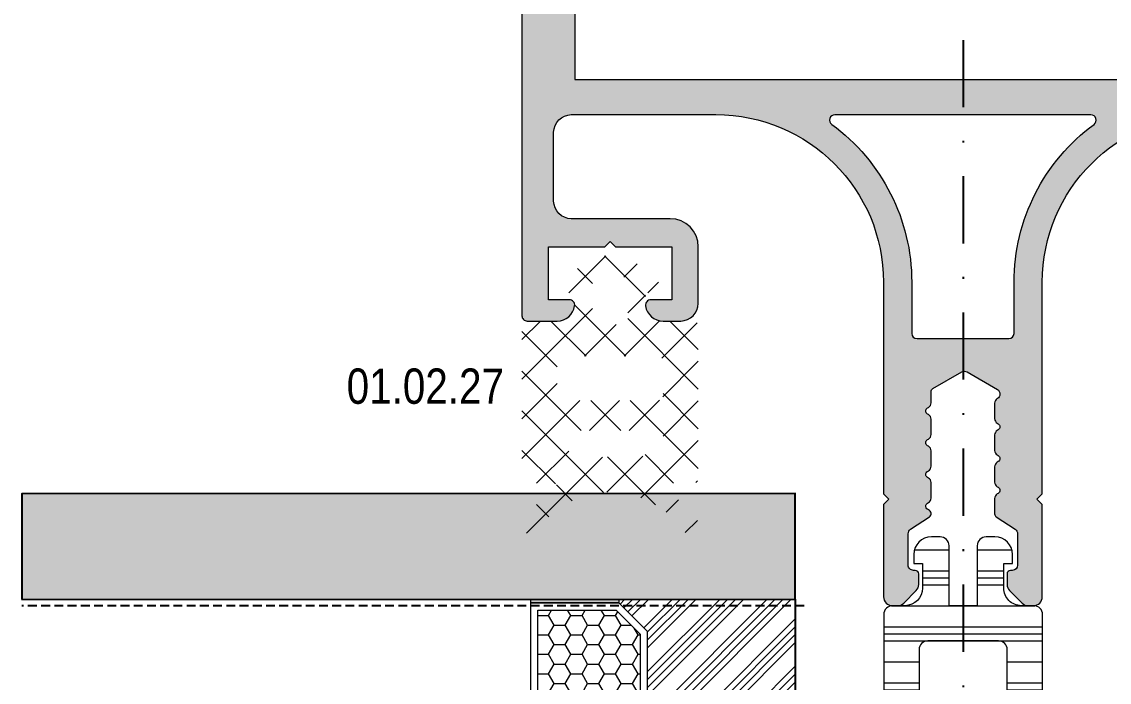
# Model space of a CAD drawing. Header units: millimetres. Extents: x 2641 to 2748, y 1210 to 1378.
# Drawn here: x 2641 to 2702.6, y 1256.9 to 1294.4 of the extents above; entities that cross this region are included whole.
import ezdxf

# ---------------------------------------------------------------- set-up
doc = ezdxf.new("R2010")
doc.units = ezdxf.units.MM
doc.linetypes.add('DASHDOT', pattern=[25.399999999999995, 12.7, -6.349999999999999, 0, -6.349999999999999])
doc.linetypes.add('DASHED', pattern=[0.75, 0.5, -0.25])
for name, color, linetype, lineweight in [('ATR-tr.', 252, 'Continuous', 20), ('epdm hatch', 253, 'Continuous', 9), ('Main_Line', 7, 'Continuous', 15), ('PVC_Hatch', 253, 'Continuous', 9), ('YAZI AKSESUAR', 8, 'Continuous', 20)]:
    doc.layers.add(name, color=color, linetype=linetype, lineweight=lineweight)
doc.layers.add('Açılım aksesuarı', color=252, linetype='Continuous')
doc.styles.add('arialnarrow', font='ARIALN.TTF')

# ---------------------------------------------------------------- blocks, each defined once
blk = doc.blocks.new('01.02.27')
at = {"layer": 'epdm hatch'}
h = blk.add_hatch(dxfattribs=at)
h.set_pattern_fill('ANSI37', color=256, scale=0.5, angle=-1.27e-14)
h.set_pattern_definition([(44.99999999999999, (-2648.9332735049, 4028.596076162783), (-1.122532015133643, 1.122532015133644), []), (134.9999999999999, (-2648.9332735049, 4028.596076162783), (-1.122532015133644, -1.122532015133643), [])])
edge = h.paths.add_edge_path()
edge.add_line((3.900000000000545, 0.9999999999995453), (2.506133619036972, 2.657450886987589))
edge.add_arc((2.199997961543431, 2.399999999999181), 0.4000000000001013, 40.06282681631955, 180)
edge.add_line((1.799997961542885, 2.399999999999181), (1.799997961542658, 1.999999999999545))
edge.add_line((1.799997961542885, 1.999999999999545), (0.1999999999998181, 1.999999999999545))
edge.add_line((0.1999999999998181, 1.999999999999545), (0.2000000000002728, 4.699999999854753))
edge.add_arc((-0.0999999999994543, 4.699999999853844), 0.2999999999997386, 1.737346e-10, 90.00000000000006)
edge.add_line((-0.0999999999994543, 4.999999999854026), (-8.699999999999363, 4.99999999985448))
edge.add_arc((-8.699999999999363, 4.699999999853844), 0.3000000000006822, 89.99999999999999, 179.9999999998263)
edge.add_line((-9, 4.699999999854753), (-9, 3.210940297826255))
edge.add_arc((-9.200000000017099, 3.210940297823526), 0.2000000000170762, -148.8089361195269, 7.815970093361102e-10, ccw=False)
edge.add_arc((-14.50375927095137, 2.2737e-12), 5.999999999998833, 31.19106387946671, 55.3255694485918)
edge.add_arc((-11.37474014883673, 4.523189066735994), 0.5000000000002374, 55.32556944867064, 235.3255694486278)
edge.add_arc((-14.50375927095137, -4.547e-13), 4.999999999999945, -55.32556944859732, 55.32556944859812, ccw=False)
edge.add_arc((-11.37474014883673, -4.523189066735085), 0.4999999999991155, 124.6744305514611, 304.6744305514101)
edge.add_arc((-14.50375927095274, 4.0927e-12), 6.000000000002659, 304.6744305513942, 328.8089361205148)
edge.add_arc((-9.200000000017099, -3.210940297821707), 0.2000000000167749, -1.3026806300331373e-09, 148.8089361192028, ccw=False)
edge.add_line((-9, -3.210940297826255), (-9, -4.699999999853844))
edge.add_arc((-8.699999999999363, -4.699999999853844), 0.300000000000648, 180, 269.9999999998263)
edge.add_line((-8.700000000000273, -4.999999999854935), (-0.1000000000003638, -4.999999999853571))
edge.add_arc((-0.1000000000003638, -4.699999999852934), 0.3000000000006822, 270, 359.9999999998263)
edge.add_line((0.2000000000002728, -4.699999999853844), (0.2000000000002728, -2.000000000000454))
edge.add_line((0.2000000000002728, -2.000000000000454), (1.799997961542885, -2.000000000000454))
edge.add_line((1.799997961542885, -2.000000000000454), (1.799997961543112, -2.40000000000009))
edge.add_arc((2.199997961543431, -2.40000000000009), 0.4000000000001013, 180, 319.9371731836805)
edge.add_line((2.506133619036972, -2.657450886988499), (3.900000000000545, -1.000000000000454))
edge.add_line((3.900000000000545, -1.000000000000454), (3.900000000000545, 0.9999999999995453))
edge = h.paths.add_edge_path(flags=16)
edge.add_line((2.400000000000545, 0.9999999999995453), (0.3000000000006366, 0.9999999999995453))
edge.add_arc((0.3000000000001819, 0.6999999999993634), 0.3, 89.99999999995656, 179.9999999998262)
edge.add_line((4.547e-13, 0.7000000000002728), (4.547e-13, -0.7000000000002728))
edge.add_arc((0.3000000000010914, -0.7000000000002728), 0.3000000000004206, 180, 269.9999999999565)
edge.add_line((0.3000000000006366, -1.000000000000454), (2.400000000000545, -1.000000000000454))
edge.add_arc((2.400000000000545, -0.7000000000002728), 0.2999999999997727, 269.9999999999999, 359.9999999998263)
edge.add_line((2.700000000000272, -0.7000000000011825), (2.700000000000272, 0.6999999999993634))
edge.add_arc((2.40000000000009, 0.6999999999993634), 0.3000000000001934, 0, 89.99999999991317)
edge = h.paths.add_edge_path(flags=16)
edge.add_line((-6.303759270951559, 2.999999999854935), (-6.752768909188944, 2.999999999854026))
edge.add_arc((-6.75276890917803, 2.69999999986112), 0.299999999993243, 90.0000000021278, 168.207019897735)
edge.add_arc((-9.200000000018463, 3.210940297824436), 2.200000000019005, 313.2945127495186, 348.2070198956545, ccw=False)
edge.add_arc((-14.50375927094774, 4.547e-13), 6.999999999996044, -13.294512750054196, 13.294512750044419, ccw=False)
edge.add_arc((-9.200000000022555, -3.210940297818069), 2.200000000021386, 11.79298010411378, 46.70548725036599, ccw=False)
edge.add_arc((-6.75276890917803, -2.699999999862029), 0.2999999999927512, 191.7929801024526, 269.9999999978721)
edge.add_line((-6.752768909188944, -2.999999999854935), (-6.303759270951559, -2.999999999854935))
edge.add_arc((-6.303759270952014, -2.699999999854753), 0.3000000000002274, 270.0000000000868, 360)
edge.add_line((-6.003759270951832, -2.699999999854753), (-6.003759270951832, 2.699999999854753))
edge.add_arc((-6.303759270952014, 2.699999999854753), 0.2999999999998525, 0, 89.99999999995653)
edge = h.paths.add_edge_path(flags=16)
edge.add_arc((-2.100000000000363, 2.699999999853844), 0.3000000000004206, 1.736583e-10, 89.99999999995653)
edge.add_line((-2.099999999999909, 2.999999999854935), (-4.000000000000454, 2.999999999854935))
edge.add_arc((-4.000000000000909, 2.699999999854753), 0.3000000000000455, 89.99999999995653, 180)
edge.add_line((-4.300000000000636, 2.699999999854753), (-4.300000000000181, -2.699999999853844))
edge.add_arc((-4, -2.699999999852934), 0.3000000000001934, 180.0000000001737, 269.9999999999132)
edge.add_line((-4.000000000000454, -2.999999999854026), (-2.099999999999909, -2.999999999854935))
edge.add_arc((-2.100000000000363, -2.699999999854753), 0.3000000000002274, 270.0000000000868, 360)
edge.add_line((-1.800000000000181, -2.699999999854753), (-1.799999999999727, 2.699999999854753))
blk = doc.blocks.new('spacer')
at = {"layer": 'ATR-tr.', "linetype": 'Continuous'}
h = blk.add_hatch(color=0, dxfattribs=at)
h.dxf.hatch_style = 1
h.paths.add_polyline_path([(5, 19.80000000000018), (5, 20.00000000000046), (0, 20.00000000000046), (0, 19.80000000000018)])
at = {"layer": 'ATR-tr.', "ltscale": 2}
h = blk.add_hatch(dxfattribs=at)
h.set_pattern_fill('HONEY', color=256, scale=0.2)
h.set_pattern_definition([(0, (-4024.927913069969, -2683.931792543037), (0.9525000000000002, 0.5499261290000002), [0.635, -1.27]), (120, (-4024.927913069969, -2683.931792543037), (-0.9524999979188383, 0.5499261326046782), [0.6349999999999997, -1.269999999999999]), (60, (-4024.927913069969, -2683.931792543037), (2.0811618e-09, 1.099852261604677), [-1.27, 0.635])])
h.paths.add_polyline_path([(6.200000000000727, 18.03431000000046), (5, 19.23431000000028), (4.834310000000186, 19.40000000000054), (0.4000000000005457, 19.40000000000054), (0.4000000000005457, 0.7064400000003852), (4.834310000000186, 0.7064400000003852), (5, 0.8713500000003477), (6.200000000000727, 2.065680000000156)])
at = {"layer": 'ATR-tr.', "linetype": 'Continuous'}
h = blk.add_hatch(color=0, dxfattribs=at)
h.dxf.hatch_style = 1
h.paths.add_polyline_path([(5, 0.3000000000001819), (0, 0.3000000000001819), (0, -4.547e-13), (5, 0.0021896912921875)])
for points in [[(5, 20.00000000000046), (5, 19.80000000000018), (0, 19.80000000000018), (0, 20.00000000000046), (5, 20.00000000000046)], [(0, 0), (5, 0), (5, 0.3000000000001819), (0, 0.3000000000001819), (0, 0)]]:
    blk.add_lwpolyline(points, dxfattribs=at)
at = {"layer": 'ATR-tr.', "color": 7, "linetype": 'Continuous'}
for points in [[(6.600000000000363, 1.900000000000545), (5, 0.3000000000001819), (0, 0.3000000000001819), (0, 19.80000000000018), (5, 19.80000000000018), (6.600000000000363, 18.20000000000027)], [(5, 0.8713500000003477), (4.834310000000186, 0.7064400000003844), (0.4000000000005457, 0.7064400000003844), (0.4000000000005457, 19.40000000000054), (4.834310000000186, 19.40000000000054), (5, 19.23431000000028), (6.200000000000727, 18.03431000000046), (6.200000000000727, 2.065680000000156)]]:
    blk.add_lwpolyline(points, close=True, dxfattribs=at)
blk = doc.blocks.new('E50 M 09')
h = blk.add_hatch(color=256)
h.dxf.hatch_style = 1
edge = h.paths.add_edge_path()
edge.add_line((-2.963931161499999, -109.81072709), (-1.892665996116988, -109.1089696366086))
edge.add_arc((-2.00225970296361, -108.9416698475639), 0.1999999999869771, 303.2277572537307, 372.2035037867317)
edge.add_arc((-2.099999999940054, -108.9628083044251), 0.3000000000445413, 12.20350380416363, 59.88626685206408)
edge.add_line((-1.949484572999949, -108.7032989476), (-2.001713382954335, -108.6730062378524))
edge.add_arc((-1.901369765008914, -108.4999999999629), 0.2000000000276088, 120.1137331585685, 239.8862668565685, ccw=False)
edge.add_line((-2.001713383000037, -108.3269937621), (-1.949484572968344, -108.2967010523784))
edge.add_arc((-2.099999999899951, -108.0371916956), 0.2999999999999245, 300.1137331510025, 360.0000000000027)
edge.add_line((-1.799999999900023, -108.0371916956), (-1.799999999900023, -107.1628083044))
edge.add_arc((-2.099999999934478, -107.1628083044166), 0.3000000000344549, 3.1781799e-09, 59.88626685217772)
edge.add_line((-1.949484572999949, -106.9032989476), (-2.001713382954335, -106.8730062378524))
edge.add_arc((-1.901369765008914, -106.6999999999629), 0.2000000000276088, 120.1137331585685, 239.8862668565685, ccw=False)
edge.add_line((-2.001713383000037, -106.5269937621), (-1.949484572968344, -106.4967010523784))
edge.add_arc((-2.099999999899963, -106.2371916956), 0.2999999999999308, 300.1137331510045, 360.0000000000055)
edge.add_line((-1.799999999900023, -106.2371916956), (-1.799999999900023, -105.3628083044))
edge.add_arc((-2.099999999934453, -105.3628083044166), 0.3000000000344301, 3.1808939e-09, 59.88626685218046)
edge.add_line((-1.949484572999949, -105.1032989476), (-2.001713382954335, -105.0730062378524))
edge.add_arc((-1.901369765008922, -104.8999999999629), 0.2000000000275924, 120.1137331585686, 239.8862668565685, ccw=False)
edge.add_line((-2.001713383000037, -104.7269937621), (-1.949484572968344, -104.6967010523784))
edge.add_arc((-2.099999999899951, -104.4371916956), 0.2999999999999245, 300.1137331510025, 360.0000000000027)
edge.add_line((-1.799999999900023, -104.4371916956), (-1.799999999900023, -103.5628083044))
edge.add_arc((-2.099999999934478, -103.5628083044166), 0.3000000000344549, 3.1781799e-09, 59.88626685217772)
edge.add_line((-1.949484572999949, -103.3032989476), (-2.001713382954335, -103.2730062378524))
edge.add_arc((-1.901369765008922, -103.0999999999629), 0.2000000000275924, 120.1137331585686, 239.8862668565685, ccw=False)
edge.add_line((-2.001713383000037, -102.9269937621), (-1.949484572968344, -102.8967010523784))
edge.add_arc((-2.099999999899938, -102.6371916956), 0.2999999999999183, 300.1137331510004, 360)
edge.add_line((-1.799999999900023, -102.6371916956), (-1.799999999900023, -102.0044097975))
edge.add_arc((-1.599999999914214, -102.0044097974879), 0.1999999999858097, 119.9985965998508, 180.0000000034442, ccw=False)
edge.add_line((-1.69999575739996, -101.8312022674), (-0.0641416760234961, -100.8867948972406))
edge.add_arc((0.0858519601650526, -101.1466061923748), 0.2999999999606085, 59.886337892502695, 119.9985965930112, ccw=False)
edge.add_line((0.2363670652999872, -100.887096649), (1.952568970739434, -101.8824909101822))
edge.add_arc((1.802053865578001, -102.1420004536015), 0.3000000000124414, -59.88626685250222, 59.8863378923939, ccw=False)
edge.add_line((1.952569292500015, -102.4015098104), (1.949484573168433, -102.4032989476214))
edge.add_arc((2.100000000100151, -102.6628083043999), 0.3000000000000294, 120.1137331510153, 180.0000000000163)
edge.add_line((1.800000000100112, -102.6628083044), (1.800000000100112, -103.5371916956))
edge.add_arc((2.100000000084544, -103.5371916956702), 0.2999999999844323, 179.9999999865925, 239.8862668355923)
edge.add_line((1.949484573099994, -103.7967010524), (2.001713383054379, -103.8269937621476))
edge.add_arc((1.901369765137955, -103.999999999987), 0.1999999999698145, -59.88626684143151, 59.88626685656851, ccw=False)
edge.add_line((2.001713383100081, -104.1730062378), (1.949484573168433, -104.2032989476214))
edge.add_arc((2.100000000100114, -104.4628083043999), 0.2999999999999987, 120.1137331510106, 180.0000000000108)
edge.add_line((1.800000000100112, -104.4628083044), (1.800000000100112, -105.3371916956))
edge.add_arc((2.100000000084544, -105.3371916956702), 0.2999999999844323, 179.9999999865925, 239.8862668355923)
edge.add_line((1.949484573099994, -105.5967010524), (2.001713383054379, -105.6269937621476))
edge.add_arc((1.901369765137963, -105.799999999987), 0.1999999999697981, -59.88626684143151, 59.88626685656851, ccw=False)
edge.add_line((2.001713383100081, -105.9730062378), (1.949484573168433, -106.0032989476214))
edge.add_arc((2.100000000100138, -106.2628083043999), 0.3000000000000232, 120.1137331510132, 180.0000000000135)
edge.add_line((1.800000000100112, -106.2628083044), (1.800000000100112, -107.1371916956))
edge.add_arc((2.100000000084544, -107.1371916956702), 0.2999999999844323, 179.9999999865925, 239.8862668355923)
edge.add_line((1.949484573099994, -107.3967010524), (2.001713383054379, -107.4269937621475))
edge.add_arc((1.901369765137955, -107.599999999987), 0.1999999999698145, -59.88626684143151, 59.88626685656851, ccw=False)
edge.add_line((2.001713383100081, -107.7730062378), (1.949484573168433, -107.8032989476214))
edge.add_arc((2.100000000100151, -108.0628083043999), 0.3000000000000294, 120.1137331510153, 180.0000000000163)
edge.add_line((1.800000000100112, -108.0628083044), (1.800000000099885, -108.9401623364))
edge.add_arc((2.000000000019694, -108.9401623364553), 0.1999999999198088, 179.9999999841593, 236.7667828223577)
edge.add_line((1.890390351100109, -109.1074516811), (2.96441447347604, -109.8111630092869))
edge.add_arc((2.800000000100094, -110.0620970263999), 0.2999999999999609, -1.0800249583553523e-11, 56.76678283818859, ccw=False)
edge.add_line((3.100000000100067, -110.0620970264), (3.100000000100067, -111.8411))
edge.add_arc((2.800000000100098, -111.8411), 0.2999999999999687, -89.99999999999733, 2.6716406864579767e-12, ccw=False)
edge.add_line((2.800000000100112, -112.1411), (2.700000000099976, -112.1410999999997))
edge.add_arc((2.700000000100279, -112.3411), 0.2000000000003439, 90.00000000008677, 179.9999999999878)
edge.add_line((2.50000000009993, -112.3411), (2.500000000075601, -112.9340051024))
edge.add_arc((2.999971334601644, -112.9340050978171), 0.4999713345260428, 180.000000525187, 225.0000005251915)
edge.add_line((2.646438216799992, -113.2875382221), (3.353561624824919, -113.9946616267751))
edge.add_arc((3.707095127897515, -113.6411281236989), 0.4999718748011189, 225.0000000002961, 270.0000000002917)
edge.add_line((3.707095127900061, -114.1410999985), (4.00000000009993, -114.1410999999999))
edge.add_arc((4.000000000099944, -113.6411), 0.4999999999999858, 269.9999999999984, 359.9999999999984)
edge.add_line((4.50000000009993, -113.6411), (4.50000000009993, -108.4))
edge.add_line((4.50000000009993, -108.4), (4.200000000099976, -108.1))
edge.add_line((4.200000000099976, -108.1), (4.50000000009993, -107.8))
edge.add_line((4.50000000009993, -107.8), (4.50000000009993, -95.80000000000003))
edge.add_arc((14.00000000009993, -95.80000000000003), 9.5, 90, 180, ccw=False)
edge.add_line((14.00000000009993, -86.30000000000003), (22.19999999999993, -86.30000000000003))
edge.add_arc((22.19999999999993, -87.30000000000003), 1, 0, 90, ccw=False)
edge.add_line((23.19999999999993, -87.30000000000003), (23.19999999999993, -91.2))
edge.add_arc((22.19999999999993, -91.2), 1, -90, 0, ccw=False)
edge.add_line((22.19999999999993, -92.2), (16.60000000000002, -92.20000000002325))
edge.add_arc((16.60000000003836, -93.79999999996168), 1.599999999938432, 90.00000000137298, 180.0000000013729)
edge.add_line((15.00000000009993, -93.80000000000003), (15.00000000009993, -96.9999999999))
edge.add_arc((16.00000000009993, -96.9999999999), 1, 180, 270)
edge.add_line((16.00000000009993, -97.99999999989998), (17.00000000009993, -97.99999999990001))
edge.add_arc((17.00000000012031, -96.99999999993865), 0.9999999999613606, 269.9999999988322, 351.786789293232)
edge.add_arc((17.69282032309995, -97.10000000000004), 0.3000000000000184, 351.7867892944065, 450.0000000000088)
edge.add_line((17.69282032309991, -96.80000000000003), (16.50000000009993, -96.80000000000003))
edge.add_line((16.50000000009993, -96.80000000000003), (16.50000000009993, -93.80000000000003))
edge.add_line((16.50000000009993, -93.80000000000003), (19.69999999999993, -93.80000000000003))
edge.add_line((19.69999999999993, -93.80000000000003), (20.00000000009993, -93.4999999999))
edge.add_line((20.00000000009993, -93.4999999999), (20.30000000010011, -93.80000000000003))
edge.add_line((20.30000000010011, -93.80000000000003), (23.50000000000012, -93.80000000000003))
edge.add_line((23.50000000000012, -93.80000000000003), (23.50000000000012, -96.80000000009998))
edge.add_line((23.50000000000012, -96.80000000009998), (22.30717967699991, -96.80000000010001))
edge.add_arc((22.30717967696657, -97.10000000008228), 0.2999999999822478, 89.99999999363212, 188.2132106992334)
edge.add_arc((23.00000000000014, -97.00000000000006), 0.9999999999999566, 188.213210705599, 269.9999999999982)
edge.add_line((23.00000000000011, -98.00000000000001), (24.69999999999993, -97.99999999998819))
edge.add_arc((24.70000000000593, -97.699999999994), 0.2999999999941849, 269.9999999988547, 359.9999999988547)
edge.add_line((25.00000000000011, -97.70000000000002), (25.00000000004673, 1.699999999900001))
edge.add_arc((24.69999999997333, 1.699999999926603), 0.3000000000733962, 359.9999999949193, 449.9999999949192)
edge.add_line((24.69999999999993, 2), (-24.69999999999993, 2))
edge.add_arc((-24.70000000000866, 1.699999999991263), 0.3000000000087368, 89.99999999833356, 179.9999999983335)
edge.add_line((-25.00000000001739, 1.699999999999988), (-25.00000000000011, -97.70000000000002))
edge.add_arc((-24.70000000002028, -97.69999999997965), 0.2999999999798319, 180.0000000038865, 270.0000000038865)
edge.add_line((-24.69999999999993, -97.99999999995948), (-23.00000000000011, -98.00000000000001))
edge.add_arc((-23.00000000000014, -97.00000000000006), 0.9999999999999573, 270.0000000000018, 351.7867892944009)
edge.add_arc((-22.30717967696657, -97.10000000008228), 0.2999999999822463, 351.7867893007666, 450.0000000063679)
edge.add_line((-22.30717967699991, -96.80000000010001), (-23.50000000000012, -96.80000000009998))
edge.add_line((-23.50000000000012, -96.80000000009998), (-23.50000000000012, -93.80000000009998))
edge.add_line((-23.50000000000012, -93.80000000009998), (-20.30000000000007, -93.80000000009998))
edge.add_line((-20.30000000000007, -93.80000000009998), (-20.00000000000011, -93.50000000000001))
edge.add_line((-20.00000000000011, -93.50000000000001), (-19.69999999999993, -93.80000000000003))
edge.add_line((-19.69999999999993, -93.80000000000003), (-16.50000000000011, -93.80000000000003))
edge.add_line((-16.50000000000011, -93.80000000000003), (-16.50000000000011, -96.80000000000003))
edge.add_line((-16.50000000000011, -96.80000000000003), (-17.69282032300009, -96.80000000000003))
edge.add_arc((-17.69282032300013, -97.10000000000004), 0.3000000000000114, 89.99999999999118, 188.2132107055935)
edge.add_arc((-16.99999999996276, -96.99999999998865), 1.000000000011371, 188.2132107034603, 269.9999999978598)
edge.add_line((-17.00000000000011, -98.00000000000001), (-16.00000000000011, -98.00000000000001))
edge.add_arc((-16.00000000000011, -97.00000000000001), 1, 270, 360)
edge.add_line((-15.00000000000011, -97.00000000000001), (-15.00000000000011, -93.80000000009998))
edge.add_arc((-16.60000000000299, -93.80000000009701), 1.600000000002879, 359.9999999998936, 449.9999999998936)
edge.add_line((-16.60000000000002, -92.20000000009414), (-22.19999999999993, -92.2))
edge.add_arc((-22.19999999999993, -91.2), 1, 180, 270, ccw=False)
edge.add_line((-23.19999999999993, -91.2), (-23.19999999999993, -87.30000000000003))
edge.add_arc((-22.19999999999993, -87.30000000000003), 1, 90, 180, ccw=False)
edge.add_line((-22.19999999999993, -86.30000000000003), (-14.00000000000011, -86.30000000000003))
edge.add_arc((-14.00000000000011, -95.80000000000003), 9.5, 0, 90, ccw=False)
edge.add_line((-4.500000000000113, -95.80000000000003), (-4.500000000000113, -107.8))
edge.add_line((-4.500000000000113, -107.8), (-4.199999999999931, -108.1))
edge.add_line((-4.199999999999931, -108.1), (-4.500000000000113, -108.4))
edge.add_line((-4.500000000000113, -108.4), (-4.500000000000113, -113.6411))
edge.add_arc((-4.000000000000085, -113.6411), 0.5000000000000285, 179.9999999999967, 269.9999999999968)
edge.add_line((-4.000000000000113, -114.1411), (-3.70709488570003, -114.1411))
edge.add_arc((-3.707094885687133, -113.6411287081947), 0.4999712918053092, 269.999999998522, 314.9959488227239)
edge.add_line((-3.353586792782493, -113.9946867951908), (-2.64658463259991, -113.2877846065))
edge.add_arc((-3.000385651949722, -112.9339334972015), 0.5003856201418535, 314.995944415999, 359.9999955917968)
edge.add_line((-2.500000031807871, -112.9339335357), (-2.500000000000113, -112.3411))
edge.add_arc((-2.699999999999957, -112.3410999999999), 0.1999999999998438, 359.9999999999675, 449.9999999998623)
edge.add_line((-2.699999999999477, -112.1411), (-2.800000000000068, -112.1411))
edge.add_arc((-2.800000000000054, -111.8411), 0.2999999999999687, 179.9999999999973, 269.99999999999727, ccw=False)
edge.add_line((-3.100000000000022, -111.8411), (-3.100000000000022, -110.0625264746))
edge.add_arc((-2.798983984227751, -110.0625264746515), 0.3010160157722712, 123.22775725828359, 179.9999999901866, ccw=False)
edge = h.paths.add_edge_path(flags=16)
edge.add_arc((-23.0000000000001, -40.65000000000004), 0.9999999999999857, 7.958078640513122e-13, 90.0000000000008, ccw=False)
edge.add_line((-22.00000000000011, -40.65000000000003), (-22.00000000000011, -43.65000000000003))
edge.add_arc((-23.00000000000011, -43.65000000000003), 1, -90, 0, ccw=False)
edge.add_line((-23.00000000000011, -44.65000000000003), (-23.19999999999993, -44.65000000000003))
edge.add_line((-23.19999999999993, -44.65000000000003), (-23.19999999999993, -79.30000000000003))
edge.add_line((-23.19999999999993, -79.30000000000003), (-23.00000000000011, -79.30000000000008))
edge.add_arc((-23.00000000000009, -80.30000000000005), 0.9999999999999715, 1.5916157281026244e-12, 90.00000000000159, ccw=False)
edge.add_line((-22.00000000000011, -80.30000000000003), (-22.00000000000011, -84.30000000000003))
edge.add_line((-22.00000000000011, -84.30000000000003), (21.99999999990007, -84.30000000000003))
edge.add_line((21.99999999990007, -84.30000000000003), (21.99999999987756, -80.30000000000003))
edge.add_arc((22.99999999993884, -80.30000000006132), 1.000000000061277, 89.99999999648912, 179.9999999964891, ccw=False)
edge.add_line((23.00000000000011, -79.30000000000003), (23.19999999999993, -79.30000000000003))
edge.add_line((23.19999999999993, -79.30000000000003), (23.19999999999993, -44.65000000000003))
edge.add_line((23.19999999999993, -44.65000000000003), (23.00000000000011, -44.65000000000009))
edge.add_arc((23.00000000000014, -43.65000000000006), 1.000000000000028, 179.9999999999984, 269.99999999999835, ccw=False)
edge.add_line((22.00000000000011, -43.65000000000003), (21.99999999999989, -40.65000000000003))
edge.add_arc((23, -40.65000000000014), 1.000000000000113, 89.99999999999352, 179.9999999999935, ccw=False)
edge.add_line((23.00000000000011, -39.65000000000003), (23.19999999999993, -39.65000000000003))
edge.add_line((23.19999999999993, -39.65000000000003), (23.19999999999993, -5))
edge.add_line((23.19999999999993, -5), (23.00000000000011, -4.999999999999971))
edge.add_arc((23.0000000000001, -3.999999999999985), 0.9999999999999857, 180.0000000000008, 270.0000000000008, ccw=False)
edge.add_line((22.00000000000011, -4), (22.00000000000011, 0))
edge.add_line((22.00000000000011, 0), (-22.00000000000011, 0))
edge.add_line((-22.00000000000011, 0), (-22.00000000000011, -4))
edge.add_arc((-23.00000000000011, -4), 1, -90, 0, ccw=False)
edge.add_line((-23.00000000000011, -5), (-23.19999999999993, -5))
edge.add_line((-23.19999999999993, -5), (-23.19999999999993, -24.02500000000003))
edge.add_line((-23.19999999999993, -24.02500000000003), (-23.19999999999993, -39.65000000000003))
edge.add_line((-23.19999999999993, -39.65000000000003), (-23.00000000000011, -39.65000000000006))
edge = h.paths.add_edge_path(flags=16)
edge.add_arc((14.00000000007355, -95.79999999992327), 11.09999999997603, 126.249015924796, 180.0000000003962, ccw=False)
edge.add_arc((7.259227910799905, -86.6064157348), 0.2999999999999743, 306.249015924392, 449.9999999999915)
edge.add_line((7.25922791079995, -86.30641573480001), (-7.25922791079995, -86.30641573479996))
edge.add_arc((-7.259227910825182, -86.60641573478867), 0.2999999999886995, 89.99999999518101, 233.7509840711836)
edge.add_arc((-14.0000000000001, -95.80000000000021), 11.10000000000011, 1.0231815394945443e-12, 53.750984076003874, ccw=False)
edge.add_line((-2.899999999999977, -95.80000000000003), (-2.899999999999977, -98.7))
edge.add_arc((-2.599999999999994, -98.70000000000005), 0.2999999999999829, 179.9999999999945, 269.9999999999945)
edge.add_line((-2.600000000000022, -99.00000000000001), (2.600000000100067, -99.00000000000001))
edge.add_arc((2.600000000100038, -98.70000000000005), 0.2999999999999829, 270.0000000000054, 360.0000000000055)
edge.add_line((2.900000000100021, -98.7), (2.90000000009752, -95.80000000000003))
at = {"layer": 'Main_Line', "linetype": 'Continuous'}
for points in [[(-2.963931161499999, -109.81072709), (-1.892665996116988, -109.1089696366086, 0.310392228335516), (-1.806779109097419, -108.8993929340471, 0.2111102400643864), (-1.949484572999949, -108.7032989476), (-2.001713382954335, -108.6730062378524, -0.5760276813292698), (-2.001713383000037, -108.3269937621), (-1.949484572968344, -108.2967010523784, 0.2674173791455719), (-1.799999999900023, -108.0371916956), (-1.799999999900023, -107.1628083044, 0.2674173791455718), (-1.949484572999949, -106.9032989476), (-2.001713382954335, -106.8730062378524, -0.5760276813292698), (-2.001713383000037, -106.5269937621), (-1.949484572968344, -106.4967010523784, 0.2674173791455719), (-1.799999999900023, -106.2371916956), (-1.799999999900023, -105.3628083044, 0.2674173791455718), (-1.949484572999949, -105.1032989476), (-2.001713382954335, -105.0730062378524, -0.5760276813292698), (-2.001713383000037, -104.7269937621), (-1.949484572968344, -104.6967010523784, 0.2674173791455719), (-1.799999999900023, -104.4371916956), (-1.799999999900023, -103.5628083044, 0.2674173791455718), (-1.949484572999949, -103.3032989476), (-2.001713382954335, -103.2730062378524, -0.5760276813292698), (-2.001713383000037, -102.9269937621), (-1.949484572968344, -102.8967010523784, 0.2674173791455719), (-1.799999999900023, -102.6371916956), (-1.799999999900023, -102.0044097975, -0.2679557555930165), (-1.69999575739996, -101.8312022674), (-0.0641416760234961, -100.8867948972406, -0.2684742499343118), (0.2363670652999872, -100.887096649), (1.952568970739434, -101.8824909101822, -0.5760280941905425), (1.952569292500015, -102.4015098104), (1.949484573168433, -102.4032989476214, 0.2674173791455718), (1.800000000100112, -102.6628083044), (1.800000000100112, -103.5371916956, 0.2674173791455719), (1.949484573099994, -103.7967010524), (2.001713383054379, -103.8269937621476, -0.5760276813292698), (2.001713383100081, -104.1730062378), (1.949484573168433, -104.2032989476214, 0.2674173791455718), (1.800000000100112, -104.4628083044), (1.800000000100112, -105.3371916956, 0.2674173791455719), (1.949484573099994, -105.5967010524), (2.001713383054379, -105.6269937621476, -0.5760276813292698), (2.001713383100081, -105.9730062378), (1.949484573168433, -106.0032989476214, 0.2674173791455718), (1.800000000100112, -106.2628083044), (1.800000000100112, -107.1371916956, 0.2674173791455719), (1.949484573099994, -107.3967010524), (2.001713383054379, -107.4269937621475, -0.5760276813292698), (2.001713383100081, -107.7730062378), (1.949484573168433, -107.8032989476214, 0.2674173791455718), (1.800000000100112, -108.0628083044), (1.800000000099885, -108.9401623364, 0.2528846892657181), (1.890390351100109, -109.1074516811), (2.96441447347604, -109.8111630092869, -0.2528846892657182), (3.100000000100067, -110.0620970264), (3.100000000100067, -111.8411, -0.4142135623730951), (2.800000000100112, -112.1411), (2.700000000099976, -112.1410999999997, 0.4142135623725831), (2.50000000009993, -112.3411), (2.500000000075601, -112.9340051024, 0.1989123673796775), (2.646438216799992, -113.2875382221), (3.353561624824919, -113.9946616267751, 0.1989123673796385), (3.707095127900061, -114.1410999985), (4.00000000009993, -114.1410999999999, 0.4142135623730951), (4.50000000009993, -113.6411), (4.50000000009993, -108.4), (4.200000000099976, -108.1), (4.50000000009993, -107.8), (4.50000000009993, -95.80000000000003, -0.4142135623730951), (14.00000000009993, -86.30000000000003)], [(-25.00000000001739, 1.699999999999988), (-25.00000000000011, -97.70000000000002, 0.4142135623730951), (-24.69999999999993, -97.99999999995948), (-23.00000000000011, -98.00000000000001, 0.372824693253498), (-22.01025668139903, -97.14285714292389, 0.4568502517682288), (-22.30717967699991, -96.80000000010001), (-23.50000000000012, -96.80000000009998), (-23.50000000000012, -93.80000000009998), (-20.30000000000007, -93.80000000009998), (-20.00000000000011, -93.50000000000001), (-19.69999999999993, -93.80000000000003), (-16.50000000000011, -93.80000000000003), (-16.50000000000011, -96.80000000000003), (-17.69282032300009, -96.80000000000003, 0.4568502517682286), (-17.98974331858051, -97.14285714287718, 0.3728246932534981), (-17.00000000000011, -98.00000000000001), (-16.00000000000011, -98.00000000000001, 0.4142135623730951), (-15.00000000000011, -97.00000000000001), (-15.00000000000011, -93.80000000009998, 0.4142135623730951), (-16.60000000000002, -92.20000000009414), (-22.19999999999993, -92.2, -0.4142135623730951), (-23.19999999999993, -91.2), (-23.19999999999993, -87.30000000000003, -0.4142135623730951), (-22.19999999999993, -86.30000000000003), (-14.00000000000011, -86.30000000000003, -0.4142135623730951), (-4.500000000000113, -95.80000000000003), (-4.500000000000113, -107.8), (-4.199999999999931, -108.1), (-4.500000000000113, -108.4), (-4.500000000000113, -113.6411, 0.4142135623730951), (-4.000000000000113, -114.1411), (-3.70709488570003, -114.1411, 0.1988939914609858), (-3.353586792782493, -113.9946867951908), (-2.64658463259991, -113.2877846065, 0.1989307434275535), (-2.500000031807871, -112.9339335357), (-2.500000000000113, -112.3411, 0.4142135623725622), (-2.699999999999477, -112.1411), (-2.800000000000068, -112.1411, -0.4142135623730951), (-3.100000000000022, -111.8411), (-3.100000000000022, -110.0625264746, -0.2529100362135709), (-2.963931289201923, -109.8107268949593)], [(-22.00000000000011, -80.30000000000003), (-22.00000000000011, -84.30000000000003), (21.99999999990007, -84.30000000000003), (21.99999999987756, -80.30000000000003, -0.4142135623730951)]]:
    blk.add_lwpolyline(points, format="xyb", dxfattribs=at)
blk.add_lwpolyline([(2.90000000009752, -95.80000000000003, -0.2389298957609751), (7.436616649990014, -86.84835216283126, 0.7248837560842606), (7.25922791079995, -86.30641573480001), (-7.25922791079995, -86.30641573479996, 0.7248837560869412), (-7.436616650027303, -86.84835216279713, -0.2389298957628328), (-2.899999999999977, -95.80000000000003), (-2.899999999999977, -98.7, 0.4142135623730951), (-2.600000000000022, -99.00000000000001), (2.600000000100067, -99.00000000000001, 0.4142135623730951), (2.900000000100021, -98.7)], format="xyb", close=True, dxfattribs=at)
blk = doc.blocks.new('02.01.14')
at = {"layer": 'PVC_Hatch'}
h = blk.add_hatch(dxfattribs=at)
h.set_pattern_fill('PLASTI', color=256, scale=0.5, angle=180)
h.set_pattern_definition([(180, (-3613.767183692982, -3169.073344159262), (-4e-16, -3.174999999999999), []), (180, (-3613.767183692982, -3169.470219159261), (-4e-16, -3.174999999999999), []), (180, (-3613.767183692982, -3169.867094159261), (-4e-16, -3.174999999999999), []), (180, (-3613.767183692982, -3171.057719159261), (-4e-16, -3.174999999999999), [])])
edge = h.paths.add_edge_path(flags=16)
edge.add_arc((1.999999999985448, -2.49999999999909), 0.5000000000000205, 2.3409e-12, 89.99999999999766)
edge.add_line((1.999999999985448, -1.99999999999909), (-2.000000000014551, -1.99999999999909))
edge.add_arc((-2.000000000014551, -2.49999999999909), 0.4999999999999645, 89.99999999999594, 180.000000000004)
edge.add_line((-2.500000000014551, -2.49999999999909), (-2.500000000014551, -14.55874327023321))
edge.add_arc((-2.000000000014551, -14.55874327023321), 0.5000000000000467, 180.0000000000053, 269.9999999999946)
edge.add_line((-2.000000000014551, -15.0587432702332), (1.999999999985448, -15.0587432702332))
edge.add_arc((1.999999999985448, -14.55874327023321), 0.4999999999999627, 269.9999999999958, 360.0000000000043)
edge.add_line((2.499999999985448, -14.55874327023321), (2.499999999985448, -2.49999999999909))
edge = h.paths.add_edge_path()
edge.add_arc((-3.707106781202128, -22.15874327023721), 0.5000000000019718, 269.9999999994546, 314.9999999994546)
edge.add_line((-3.353553390610613, -22.51229666083509), (-2.646446609418489, -21.80518987964297))
edge.add_arc((-3.000000000015916, -21.45163648905191), 0.5000000000014894, 315.0000000005225, 360.0000000005683)
edge.add_line((-2.500000000014551, -21.45163648904691), (-2.500000000014551, -20.65874327023903))
edge.add_line((-2.500000000014551, -20.65874327023903), (-2.80000000000291, -20.65874327023903))
edge.add_arc((-2.800000000017462, -20.35874327023612), 0.3000000000029104, 180.0000000028661, 270.0000000027792, ccw=False)
edge.add_line((-3.100000000020372, -20.35874327025112), (-3.100000000020372, -18.65874327023903))
edge.add_line((-3.100000000020372, -18.65874327023903), (-2.646446609418489, -18.20518987966625))
edge.add_arc((-3.000000000016825, -17.85163648907473), 0.5000000000022669, 315.0000000005593, 360.0000000005313)
edge.add_line((-2.500000000014551, -17.85163648907019), (-2.500000000014551, -17.35874327025112))
edge.add_arc((-2.199999999997089, -17.35874327025067), 0.300000000017576, 90.00000000002171, 180.0000000000652, ccw=False)
edge.add_line((-2.199999999997089, -17.05874327023321), (2.199999999997089, -17.05874327023321))
edge.add_arc((2.199999999982082, -17.35874327023657), 0.3000000000032514, -2.800902620947454e-09, 89.99999999715573, ccw=False)
edge.add_line((2.499999999985448, -17.35874327025112), (2.499999999985448, -17.85163648907019))
edge.add_arc((2.999999999986812, -17.85163648907519), 0.500000000001517, 179.9999999994329, 224.9999999994761)
edge.add_line((2.646446609389386, -18.20518987966625), (3.099999999991268, -18.65874327023903))
edge.add_line((3.099999999991268, -18.65874327023903), (3.099999999991268, -20.35874327025112))
edge.add_arc((2.800000000003365, -20.35874327025112), 0.2999999999879037, -90.0000000000868, 0, ccw=False)
edge.add_line((2.80000000000291, -20.65874327023903), (2.499999999985448, -20.65874327023903))
edge.add_line((2.499999999985448, -20.65874327023903), (2.499999999985448, -21.45163648904691))
edge.add_arc((2.999999999986812, -21.45163648905191), 0.500000000001517, 179.9999999994329, 224.9999999994761)
edge.add_line((2.646446609389386, -21.80518987964297), (3.35355339058151, -22.51229666083509))
edge.add_arc((3.707106781173024, -22.15874327023721), 0.5000000000019716, 225.0000000005454, 270.0000000005454)
edge.add_line((3.707106781177571, -22.65874327023903), (3.999999999985448, -22.65874327023903))
edge.add_arc((3.999999999985448, -22.15874327023903), 0.5, 270, 360)
edge.add_line((4.499999999985448, -22.15874327023903), (4.499999999985448, -0.4999999999990905))
edge.add_arc((3.999999999985902, -0.4999999999995453), 0.4999999999995453, 5.21102e-11, 90.00000000005213)
edge.add_line((3.999999999985448, 0), (3.30000000000291, 0))
edge.add_arc((3.300000000003365, 1.000000000000454), 1.00000000000034, 179.9999999999675, 269.99999999998045, ccw=False)
edge.add_line((2.30000000000291, 1.000000000000909), (2.30000000000291, 2.399999999995088))
edge.add_line((2.30000000000291, 2.399999999995088), (2.80000000000291, 2.399999999995088))
edge.add_line((2.80000000000291, 2.399999999995088), (2.80000000000291, 2.899999999995088))
edge.add_arc((1.80000000000291, 2.899999999995088), 1.000000000000227, 1.30276e-11, 89.99999999998697)
edge.add_line((1.80000000000291, 3.899999999995088), (1.30000000000291, 3.899999999995088))
edge.add_arc((1.30000000000291, 3.399999999995088), 0.5, 90, 180)
edge.add_line((0.8000000000029103, 3.399999999995088), (0.8000000000029103, 0))
edge.add_line((0.8000000000029103, 0), (-0.8000000000029103, 0))
edge.add_line((-0.8000000000029103, 0), (-0.8000000000029103, 3.399999999995088))
edge.add_arc((-1.30000000000291, 3.399999999995088), 0.4999999999998864, 359.999999999987, 450.000000000013)
edge.add_line((-1.30000000000291, 3.899999999995088), (-1.80000000000291, 3.899999999995088))
edge.add_arc((-1.80000000000291, 2.899999999995088), 1.000000000000113, 90.00000000000651, 179.9999999999935)
edge.add_line((-2.80000000000291, 2.899999999995088), (-2.80000000000291, 2.399999999995088))
edge.add_line((-2.80000000000291, 2.399999999995088), (-2.30000000000291, 2.399999999995088))
edge.add_line((-2.30000000000291, 2.399999999995088), (-2.30000000000291, 1.000000000000909))
edge.add_arc((-3.300000000003365, 1.000000000000454), 1.000000000000454, -89.99999999997391, 2.5977442419389263e-11, ccw=False)
edge.add_line((-3.30000000000291, 0), (-4.000000000014551, 0))
edge.add_arc((-4.000000000015006, -0.4999999999995453), 0.4999999999995453, 89.99999999994789, 179.9999999999479)
edge.add_line((-4.500000000014551, -0.4999999999990905), (-4.500000000014551, -22.15874327023903))
edge.add_arc((-4.000000000014551, -22.15874327023903), 0.5, 180, 270)
edge.add_line((-4.000000000014551, -22.65874327023903), (-3.707106781206675, -22.65874327023903))
at = {"layer": 'Main_Line'}
for points in [[(-3.707106781206675, -22.65874327023903, 0.198912367379658), (-3.353553390610613, -22.51229666083509), (-2.646446609418489, -21.80518987964297, 0.1989123673798656), (-2.500000000014551, -21.45163648904691), (-2.500000000014551, -20.65874327023903), (-2.80000000000291, -20.65874327023903, -0.4142135623726512), (-3.100000000020372, -20.35874327025112), (-3.100000000020372, -18.65874327023903), (-2.646446609418489, -18.20518987966625, 0.1989123673795313), (-2.500000000014551, -17.85163648907019), (-2.500000000014551, -17.35874327025112, -0.4142135623733169), (-2.199999999997089, -17.05874327023321), (2.199999999997089, -17.05874327023321, -0.414213562372873), (2.499999999985448, -17.35874327025112), (2.499999999985448, -17.85163648907019, 0.1989123673798538), (2.646446609389386, -18.20518987966625), (3.099999999991268, -18.65874327023903), (3.099999999991268, -20.35874327025112, -0.4142135623735391), (2.80000000000291, -20.65874327023903), (2.499999999985448, -20.65874327023903), (2.499999999985448, -21.45163648904691, 0.1989123673798538), (2.646446609389386, -21.80518987964297), (3.35355339058151, -22.51229666083509, 0.198912367379658), (3.707106781177571, -22.65874327023903), (3.999999999985448, -22.65874327023903, 0.4142135623730951), (4.499999999985448, -22.15874327023903), (4.499999999985448, -0.4999999999990905, 0.4142135623730951), (3.999999999985448, 0), (3.30000000000291, 0, -0.4142135623731618), (2.30000000000291, 1.000000000000909), (2.30000000000291, 2.399999999995088), (2.80000000000291, 2.399999999995088), (2.80000000000291, 2.899999999995088, 0.4142135623729619), (1.80000000000291, 3.899999999995088), (1.30000000000291, 3.899999999995088, 0.4142135623730951), (0.8000000000029103, 3.399999999995088), (0.8000000000029103, 0), (-0.8000000000029103, 0), (-0.8000000000029103, 3.399999999995088, 0.4142135623732284), (-1.30000000000291, 3.899999999995088), (-1.80000000000291, 3.899999999995088, 0.4142135623730284), (-2.80000000000291, 2.899999999995088), (-2.80000000000291, 2.399999999995088), (-2.30000000000291, 2.399999999995088), (-2.30000000000291, 1.000000000000909, -0.4142135623730951), (-3.30000000000291, 0), (-4.000000000014551, 0, 0.4142135623730951), (-4.500000000014551, -0.4999999999990905), (-4.500000000014551, -22.15874327023903, 0.4142135623730951), (-4.000000000014551, -22.65874327023903)], [(2.499999999985448, -2.49999999999909, 0.4142135623730712), (1.999999999985448, -1.99999999999909), (-2.000000000014551, -1.99999999999909, 0.4142135623731368), (-2.500000000014551, -2.49999999999909), (-2.500000000014551, -14.55874327023321, 0.4142135623730403), (-2.000000000014551, -15.0587432702332), (1.999999999985448, -15.0587432702332, 0.414213562373138), (2.499999999985448, -14.55874327023321)]]:
    blk.add_lwpolyline(points, format="xyb", close=True, dxfattribs=at)

msp = doc.modelspace()

# ---------------------------------------------------------------- hatches: boundary and pattern name
at = {"layer": 'ATR-tr.', "linetype": 'Continuous'}
h = msp.add_hatch(dxfattribs=at)
h.set_pattern_fill('ANSI34', color=256, scale=0.1, angle=-1.27e-14, style=0)
h.set_pattern_definition([(44.99999999999999, (-1354.26957618342, -1442.329655085805), (-1.347038418160373, 1.347038418160373), []), (44.99999999999999, (-1353.82056318342, -1442.329655085805), (-1.347038418160373, 1.347038418160373), []), (44.99999999999999, (-1353.37155018342, -1442.329655085805), (-1.347038418160373, 1.347038418160373), []), (44.99999999999999, (-1352.92253618342, -1442.329655085805), (-1.347038418160373, 1.347038418160373), [])])
h.paths.add_polyline_path([(2684.826130995594, 1261.60834207631), (2674.826130995593, 1261.603962693725), (2674.826130995593, 1261.402137457231), (2676.426130995594, 1259.802137457231), (2676.426130995594, 1243.502137457231), (2674.826130995593, 1241.902137457231), (2674.826130995593, 1241.603962693725), (2684.826130995594, 1241.608342076309)])
at = {"layer": 'Açılım aksesuarı'}
h = msp.add_hatch(color=7, dxfattribs=at)
h.dxf.hatch_style = 1
h.set_gradient(color1=(255, 255, 255), color2=(147, 149, 152))
h.paths.add_polyline_path([(2640.971990123628, 1261.58913667023), (2684.826130995594, 1261.60834207631), (2684.826130995594, 1267.60834207631), (2640.971990123628, 1267.589136670229)])

# ---------------------------------------------------------------- linework, layer by layer
for p, q in [((2684.823503366546, 1261.608340925571), (2684.823503366546, 1241.60834092557)), ((2684.826130995594, 1261.60834207631), (2684.826130995594, 1241.608345912107))]:
    msp.add_line(p, q)
at = {"linetype": 'DASHED'}
msp.add_line((2685.323996013577, 1261.247971964336), (2640.971990123628, 1261.247971964336), dxfattribs=at)
at = {"color": 252, "linetype": 'DASHDOT', "ltscale": 0.3, "true_color": 0x939598}
msp.add_lwpolyline([(2694.341988933209, 1378.240231066997), (2694.341988934016, 1210.475417322432)], dxfattribs=at)
msp.add_lwpolyline([(2640.971990123628, 1261.58913667023), (2684.826130995594, 1261.60834207631), (2684.826130995594, 1267.60834207631), (2640.971990123628, 1267.589136670229)], close=True)

# ---------------------------------------------------------------- block references
for name, p in [('E50 M 09', (2694.326500426465, 1375.38913639643)), ('02.01.14', (2694.341988933223, 1261.247971964336)), ('spacer', (2669.826130995593, 1241.602137457231))]:
    msp.add_blockref(name, p)
at = {"rotation": 90}
msp.add_blockref('01.02.27', (2674.326499979365, 1277.18913500133), dxfattribs=at)

# ---------------------------------------------------------------- texts
at = {"layer": 'YAZI AKSESUAR', "color": 8, "lineweight": -2, "style": 'arialnarrow'}
msp.add_text('01.02.27', height=2, dxfattribs=at).set_placement((2659.392104575774, 1272.69533765405))

doc.saveas('drawing.dxf')
